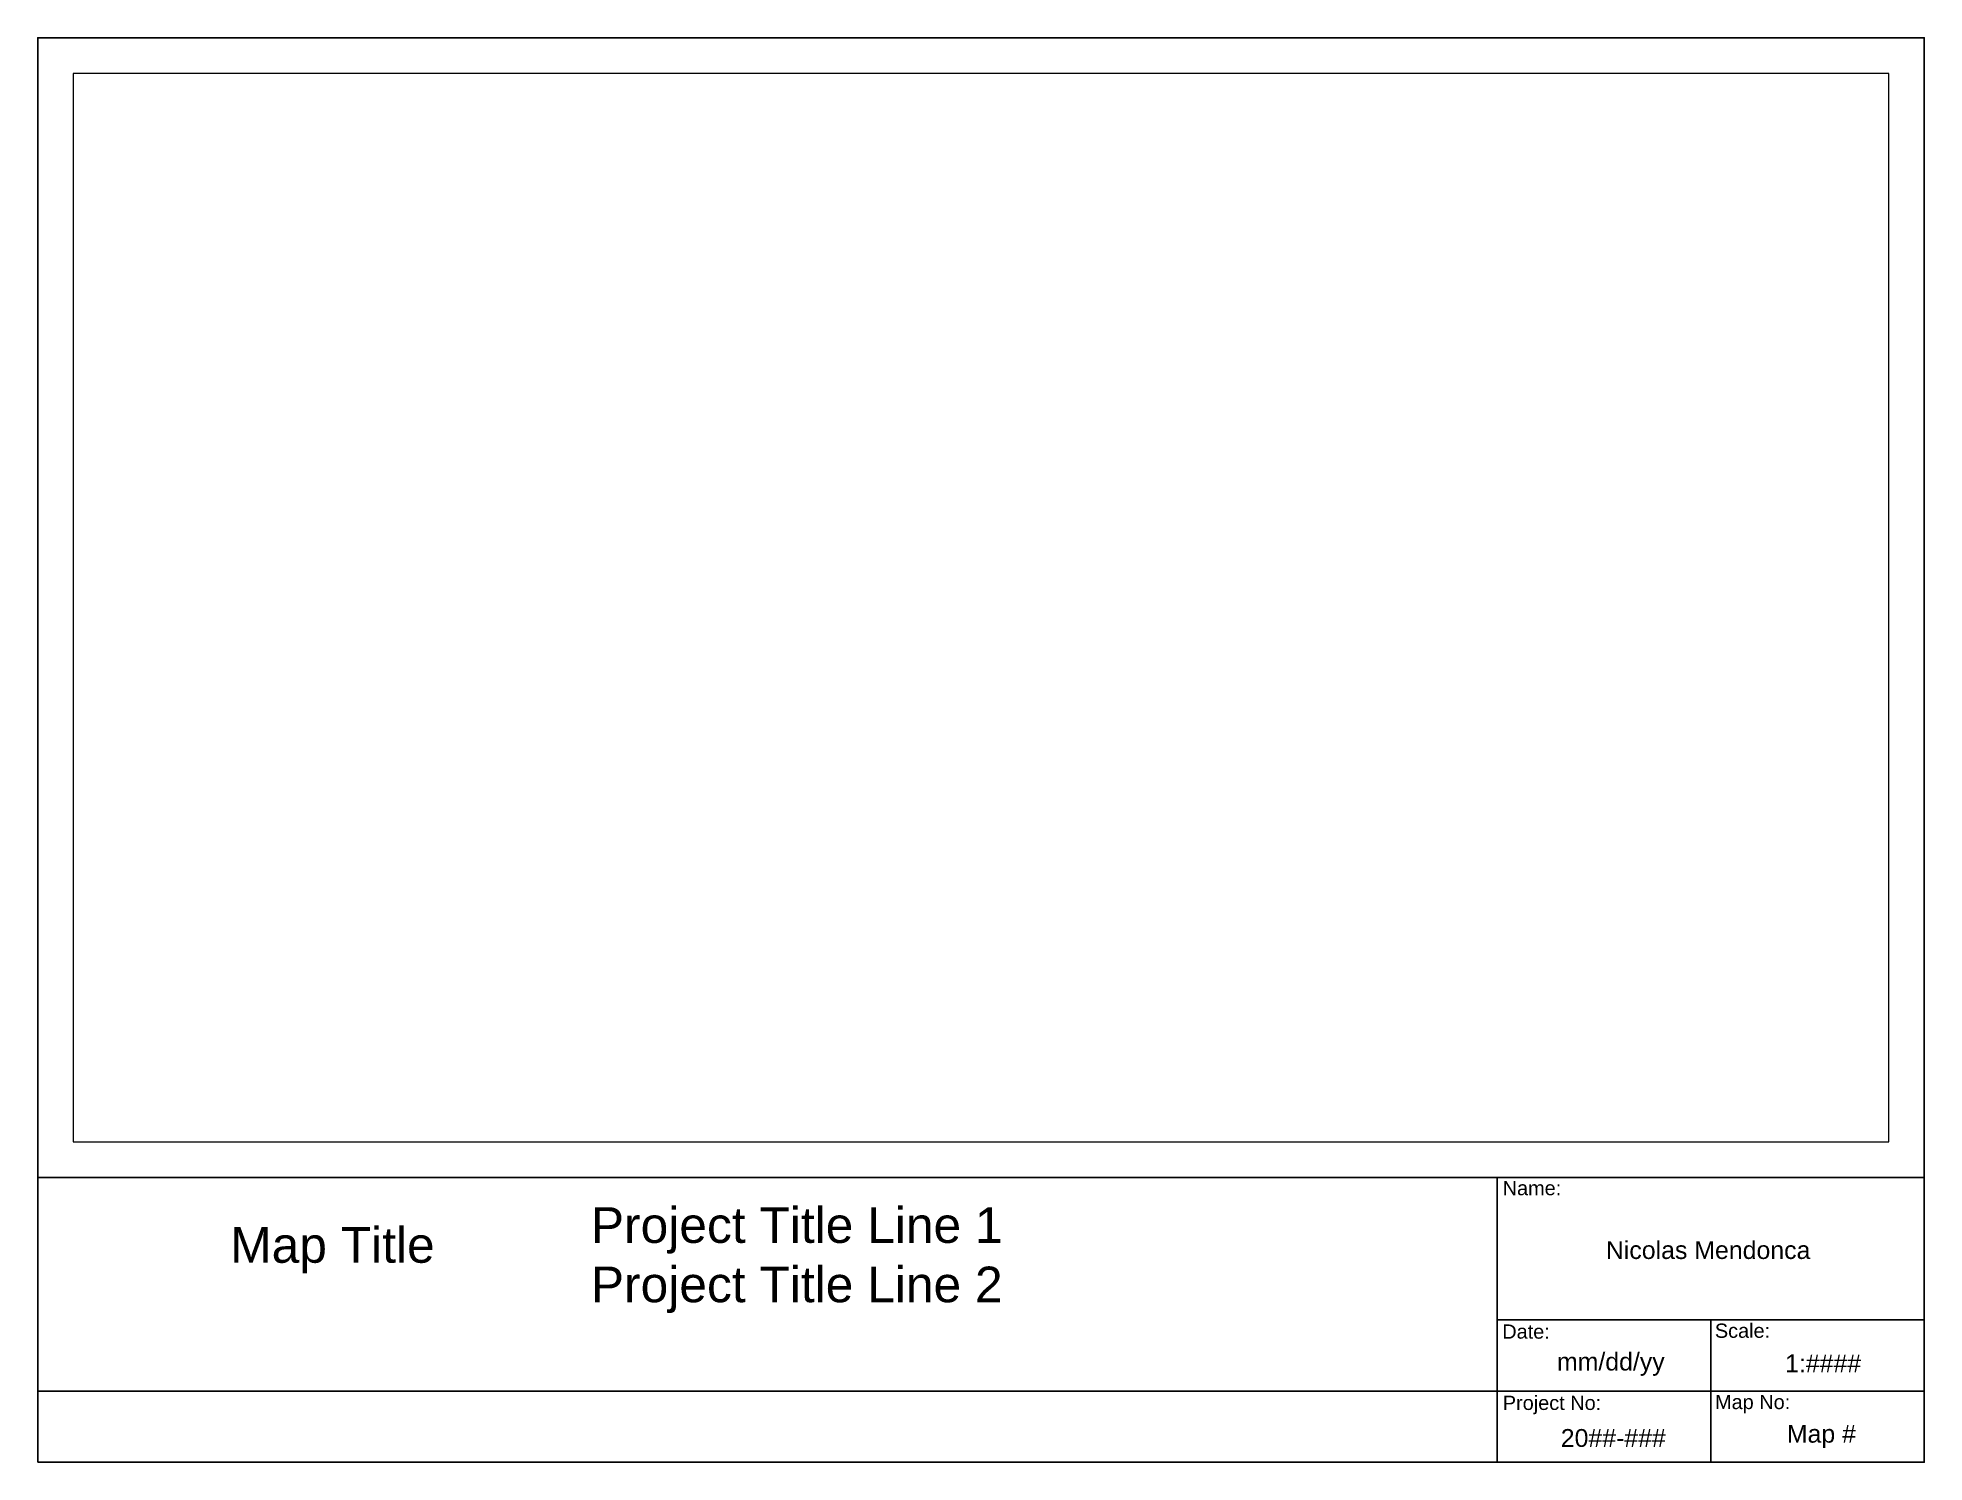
# Paper-space layout 'Layout2' of a CAD drawing. Header units: millimetres. Extents: x 0 to 265, y 0 to 200.
import ezdxf
from ezdxf.enums import TextEntityAlignment as Align

# ---------------------------------------------------------------- set-up
doc = ezdxf.new("R2010")
doc.units = ezdxf.units.MM
doc.layers.add('Border_Lines', color=7, linetype='Continuous')
doc.layers.add('Border_Text', color=1, linetype='Continuous')
doc.styles.get("Standard").update_dxf_attribs({"font": 'arial.ttf'})

psp = doc.layouts.new('Layout2')

# ---------------------------------------------------------------- linework, layer by layer
at = {"layer": 'Border_Lines'}
for p, q in [((0, 40), (265, 40)), ((205, 0), (205, 40)), ((205, 20), (265, 20)), ((235, 0), (235, 20)), ((0, 10), (265, 10))]:
    psp.add_line(p, q, dxfattribs=at)
psp.add_lwpolyline([(0, 0), (265, 0), (265, 200), (0, 200)], close=True, dxfattribs=at)

# ---------------------------------------------------------------- texts
at = {"layer": 'Border_Text'}
for s, height, p in [('Name:', 2, (209.89, 37.49)), ('Map Title', 5, (41.4, 28.01)), ('Nicolas Mendonca', 2.5, (234.64, 28.54)), ('Date:', 2, (209.06, 17.35)), ('Scale:', 2, (239.47, 17.47)), ('mm/dd/yy', 2.5, (220.97, 12.88)), ('1:####', 2.5, (250.79, 12.64)), ('Project No:', 2, (212.71, 7.34)), ('Map No:', 2, (240.89, 7.46)), ('20##-###', 2.5, (221.32, 2.16)), ('Map #', 2.5, (250.55, 2.75))]:
    psp.add_text(s, height=height, dxfattribs=at).set_placement(p, align=Align.CENTER)
at = {"layer": 'Border_Text', "insert": (77.7, 35.8), "char_height": 5, "attachment_point": 1}
psp.add_mtext_dynamic_manual_height_columns('Project Title Line 1\\PProject Title Line 2', width=75.6008, gutter_width=12.5, heights=[0], dxfattribs=at)

# ---------------------------------------------------------------- viewports
at = {"layer": '0'}
psp.add_viewport(center=(132.5, 120), size=(255, 150), view_center_point=(210, 148.5), view_height=300.154, dxfattribs=at)

doc.saveas('drawing.dxf')
